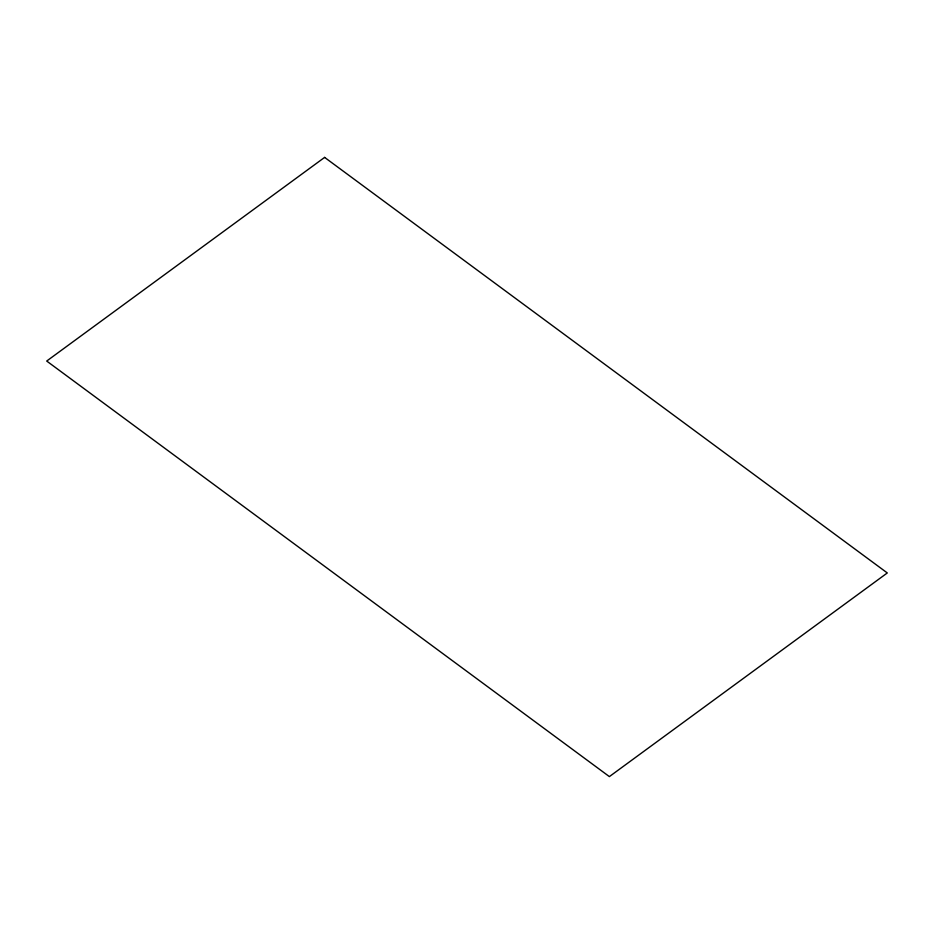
<?xml version="1.0" encoding="UTF-8"?>
<svg xmlns="http://www.w3.org/2000/svg" width="934" height="934" viewBox="0 0 934 934"><rect width="100%" height="100%" fill="white"/><g stroke="black" fill="none" stroke-linecap="round" stroke-linejoin="round"><path stroke-width="1.4" d="M324.623 157.402L46.7 361.049L609.377 776.598L887.3 572.951L324.623 157.402"/></g></svg>
